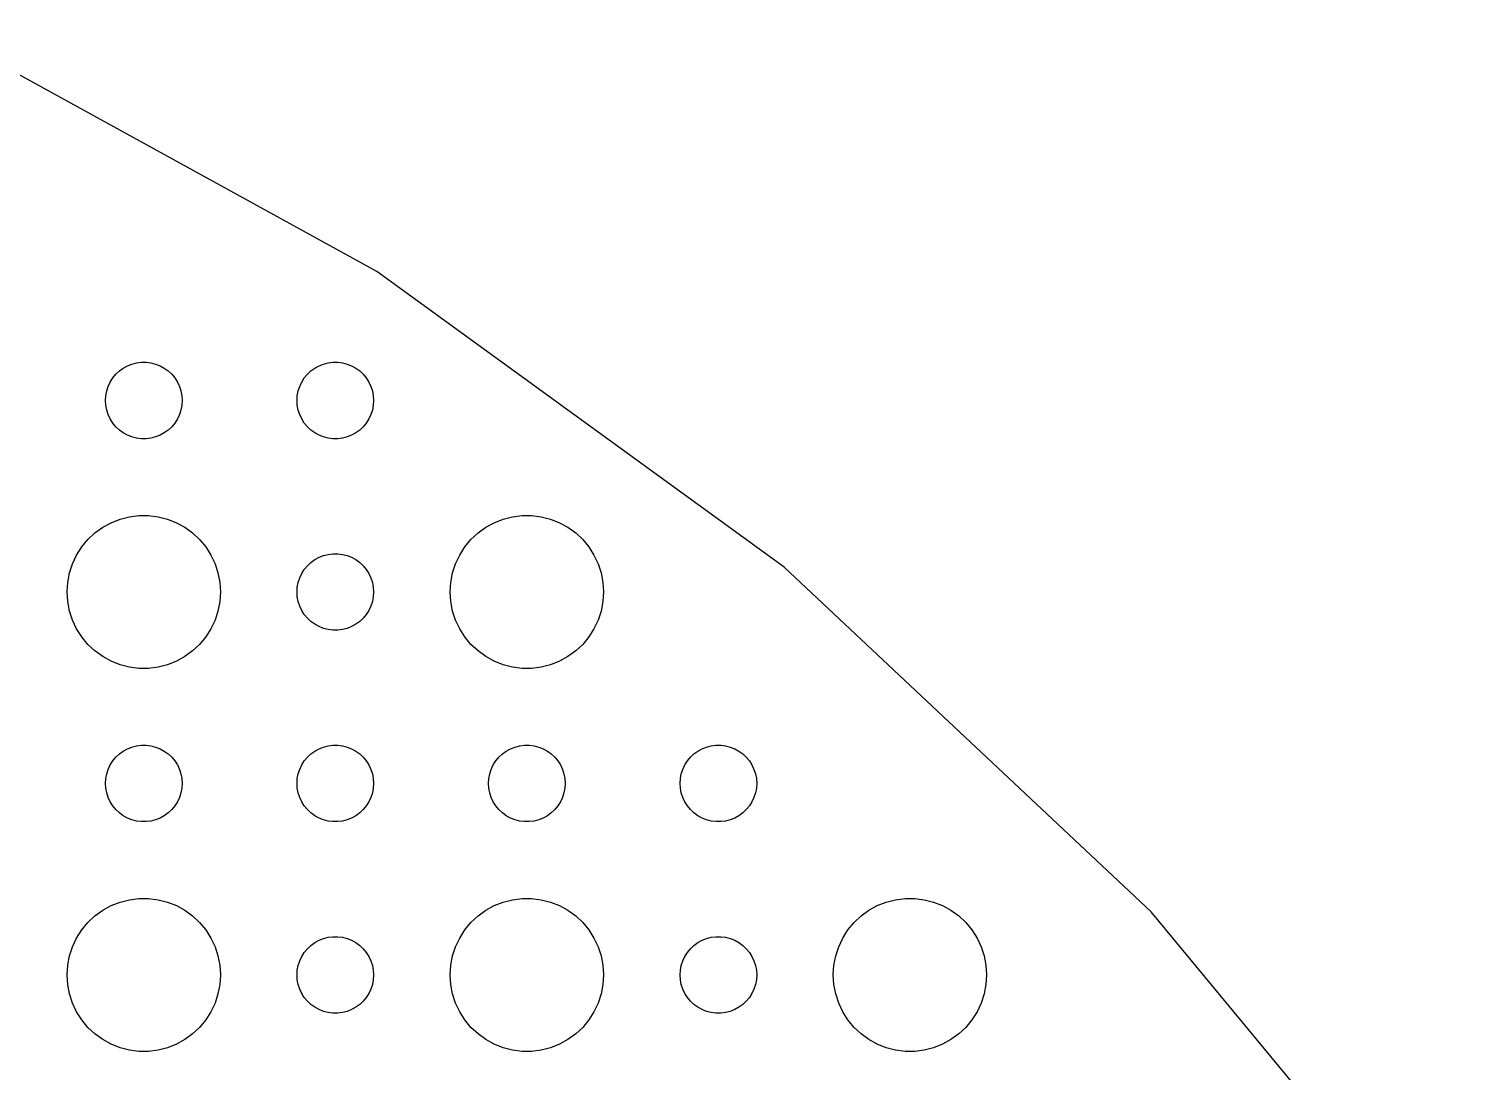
# Model space of a CAD drawing. Header units: metres. Extents: x -157 to 157, y -157 to 157.
# Drawn here: x 70.5 to 127, y 101.2 to 142.1 of the extents above; entities that cross this region are included whole.
import ezdxf

# ---------------------------------------------------------------- set-up
doc = ezdxf.new("R2010")
doc.units = ezdxf.units.M

msp = doc.modelspace()

# ---------------------------------------------------------------- linework, layer by layer
for p, q in [((84.1248, 132.559), (66.8474, 142.058)), ((100.076, 120.971), (84.1248, 132.559)), ((74.1963, 128.766), (74.3613, 128.857)), ((74.3613, 128.857), (74.5365, 128.927)), ((74.5365, 128.927), (74.7189, 128.973)), ((74.7189, 128.973), (74.9058, 128.997)), ((74.9058, 128.997), (75.0942, 128.997)), ((75.0942, 128.997), (75.2811, 128.973)), ((75.2811, 128.973), (75.4635, 128.927)), ((75.4635, 128.927), (75.6387, 128.857)), ((75.6387, 128.857), (75.8037, 128.766)), ((81.6963, 128.766), (81.8613, 128.857)), ((81.8613, 128.857), (82.0365, 128.927)), ((82.0365, 128.927), (82.2189, 128.973)), ((82.2189, 128.973), (82.4058, 128.997)), ((82.4058, 128.997), (82.5942, 128.997)), ((82.5942, 128.997), (82.7811, 128.973)), ((82.7811, 128.973), (82.9635, 128.927)), ((82.9635, 128.927), (83.1387, 128.857)), ((83.1387, 128.857), (83.3037, 128.766)), ((73.6855, 128.223), (73.7865, 128.382)), ((73.7865, 128.382), (73.9065, 128.527)), ((73.9065, 128.527), (74.0439, 128.656)), ((74.0439, 128.656), (74.1963, 128.766)), ((75.8037, 128.766), (75.9561, 128.656)), ((75.9561, 128.656), (76.0934, 128.527)), ((76.0934, 128.527), (76.2135, 128.382)), ((76.2135, 128.382), (76.3145, 128.223)), ((81.1855, 128.223), (81.2865, 128.382)), ((81.2865, 128.382), (81.4065, 128.527)), ((81.4065, 128.527), (81.5439, 128.656)), ((81.5439, 128.656), (81.6963, 128.766)), ((83.3037, 128.766), (83.4561, 128.656)), ((83.4561, 128.656), (83.5934, 128.527)), ((83.5934, 128.527), (83.7135, 128.382)), ((83.7135, 128.382), (83.8145, 128.223)), ((73.5118, 127.688), (73.5471, 127.873)), ((73.5471, 127.873), (73.6053, 128.052)), ((73.6053, 128.052), (73.6855, 128.223)), ((76.3145, 128.223), (76.3947, 128.052)), ((76.3947, 128.052), (76.4529, 127.873)), ((76.4529, 127.873), (76.4882, 127.688)), ((81.0118, 127.688), (81.0471, 127.873)), ((81.0471, 127.873), (81.1053, 128.052)), ((81.1053, 128.052), (81.1855, 128.223)), ((83.8145, 128.223), (83.8947, 128.052)), ((83.8947, 128.052), (83.9529, 127.873)), ((83.9529, 127.873), (83.9882, 127.688)), ((73.5, 127.5), (73.5118, 127.688)), ((73.5118, 127.312), (73.5, 127.5)), ((73.5471, 127.127), (73.5118, 127.312)), ((76.4882, 127.312), (76.4529, 127.127)), ((76.4882, 127.688), (76.5, 127.5)), ((76.5, 127.5), (76.4882, 127.312)), ((81, 127.5), (81.0118, 127.688)), ((81.0118, 127.312), (81, 127.5)), ((81.0471, 127.127), (81.0118, 127.312)), ((83.9882, 127.312), (83.9529, 127.127)), ((83.9882, 127.688), (84, 127.5)), ((84, 127.5), (83.9882, 127.312)), ((73.6053, 126.948), (73.5471, 127.127)), ((73.6855, 126.777), (73.6053, 126.948)), ((73.7865, 126.618), (73.6855, 126.777)), ((73.9065, 126.473), (73.7865, 126.618)), ((76.2135, 126.618), (76.0934, 126.473)), ((76.3145, 126.777), (76.2135, 126.618)), ((76.3947, 126.948), (76.3145, 126.777)), ((76.4529, 127.127), (76.3947, 126.948)), ((81.1053, 126.948), (81.0471, 127.127)), ((81.1855, 126.777), (81.1053, 126.948)), ((81.2865, 126.618), (81.1855, 126.777)), ((81.4065, 126.473), (81.2865, 126.618)), ((83.7135, 126.618), (83.5934, 126.473)), ((83.8145, 126.777), (83.7135, 126.618)), ((83.8947, 126.948), (83.8145, 126.777)), ((83.9529, 127.127), (83.8947, 126.948)), ((74.0439, 126.344), (73.9065, 126.473)), ((74.1963, 126.234), (74.0439, 126.344)), ((74.3613, 126.143), (74.1963, 126.234)), ((74.5365, 126.073), (74.3613, 126.143)), ((74.7189, 126.027), (74.5365, 126.073)), ((75.4635, 126.073), (75.2811, 126.027)), ((75.6387, 126.143), (75.4635, 126.073)), ((75.8037, 126.234), (75.6387, 126.143)), ((75.9561, 126.344), (75.8037, 126.234)), ((76.0934, 126.473), (75.9561, 126.344)), ((81.5439, 126.344), (81.4065, 126.473)), ((81.6963, 126.234), (81.5439, 126.344)), ((81.8613, 126.143), (81.6963, 126.234)), ((82.0365, 126.073), (81.8613, 126.143)), ((82.2189, 126.027), (82.0365, 126.073)), ((82.9635, 126.073), (82.7811, 126.027)), ((83.1387, 126.143), (82.9635, 126.073)), ((83.3037, 126.234), (83.1387, 126.143)), ((83.4561, 126.344), (83.3037, 126.234)), ((83.5934, 126.473), (83.4561, 126.344)), ((74.9058, 126.003), (74.7189, 126.027)), ((75.0942, 126.003), (74.9058, 126.003)), ((75.2811, 126.027), (75.0942, 126.003)), ((82.4058, 126.003), (82.2189, 126.027)), ((82.5942, 126.003), (82.4058, 126.003)), ((82.7811, 126.027), (82.5942, 126.003)), ((73.3925, 122.533), (73.7227, 122.714)), ((73.7227, 122.714), (74.073, 122.853)), ((74.073, 122.853), (74.4379, 122.947)), ((74.4379, 122.947), (74.8116, 122.994)), ((74.8116, 122.994), (75.1884, 122.994)), ((75.1884, 122.994), (75.5621, 122.947)), ((75.5621, 122.947), (75.927, 122.853)), ((75.927, 122.853), (76.2773, 122.714)), ((76.2773, 122.714), (76.6075, 122.533)), ((88.3925, 122.533), (88.7227, 122.714)), ((88.7227, 122.714), (89.073, 122.853)), ((89.073, 122.853), (89.4379, 122.947)), ((89.4379, 122.947), (89.8116, 122.994)), ((89.8116, 122.994), (90.1884, 122.994)), ((90.1884, 122.994), (90.5621, 122.947)), ((90.5621, 122.947), (90.927, 122.853)), ((90.927, 122.853), (91.2773, 122.714)), ((91.2773, 122.714), (91.6075, 122.533)), ((72.8131, 122.054), (73.0877, 122.312)), ((73.0877, 122.312), (73.3925, 122.533)), ((76.6075, 122.533), (76.9123, 122.312)), ((76.9123, 122.312), (77.1869, 122.054)), ((87.8131, 122.054), (88.0877, 122.312)), ((88.0877, 122.312), (88.3925, 122.533)), ((91.6075, 122.533), (91.9123, 122.312)), ((91.9123, 122.312), (92.1869, 122.054)), ((72.3711, 121.445), (72.573, 121.763)), ((72.573, 121.763), (72.8131, 122.054)), ((77.1869, 122.054), (77.427, 121.763)), ((77.427, 121.763), (77.6289, 121.445)), ((87.3711, 121.445), (87.573, 121.763)), ((87.573, 121.763), (87.8131, 122.054)), ((92.1869, 122.054), (92.427, 121.763)), ((92.427, 121.763), (92.6289, 121.445)), ((72.0943, 120.746), (72.2107, 121.104)), ((72.2107, 121.104), (72.3711, 121.445)), ((77.6289, 121.445), (77.7893, 121.104)), ((77.7893, 121.104), (77.9057, 120.746)), ((81.2865, 120.882), (81.4065, 121.027)), ((81.4065, 121.027), (81.5439, 121.156)), ((81.5439, 121.156), (81.6963, 121.266)), ((81.6963, 121.266), (81.8613, 121.357)), ((81.8613, 121.357), (82.0365, 121.427)), ((82.0365, 121.427), (82.2189, 121.473)), ((82.2189, 121.473), (82.4058, 121.497)), ((82.4058, 121.497), (82.5942, 121.497)), ((82.5942, 121.497), (82.7811, 121.473)), ((82.7811, 121.473), (82.9635, 121.427)), ((82.9635, 121.427), (83.1387, 121.357)), ((83.1387, 121.357), (83.3037, 121.266)), ((83.3037, 121.266), (83.4561, 121.156)), ((83.4561, 121.156), (83.5934, 121.027)), ((83.5934, 121.027), (83.7135, 120.882)), ((87.0943, 120.746), (87.2107, 121.104)), ((87.2107, 121.104), (87.3711, 121.445)), ((92.6289, 121.445), (92.7893, 121.104)), ((92.7893, 121.104), (92.9057, 120.746)), ((114.448, 107.474), (100.076, 120.971)), ((72.0237, 120.376), (72.0943, 120.746)), ((77.9057, 120.746), (77.9763, 120.376)), ((81.0471, 120.373), (81.1053, 120.552)), ((81.1053, 120.552), (81.1855, 120.723)), ((81.1855, 120.723), (81.2865, 120.882)), ((83.7135, 120.882), (83.8145, 120.723)), ((83.8145, 120.723), (83.8947, 120.552)), ((83.8947, 120.552), (83.9529, 120.373)), ((87.0237, 120.376), (87.0943, 120.746)), ((92.9057, 120.746), (92.9763, 120.376)), ((72, 120), (72.0237, 120.376)), ((72.0237, 119.624), (72, 120)), ((77.9763, 120.376), (78, 120)), ((78, 120), (77.9763, 119.624)), ((81, 120), (81.0118, 120.188)), ((81.0118, 119.812), (81, 120)), ((81.0118, 120.188), (81.0471, 120.373)), ((83.9529, 120.373), (83.9882, 120.188)), ((83.9882, 120.188), (84, 120)), ((84, 120), (83.9882, 119.812)), ((87, 120), (87.0237, 120.376)), ((87.0237, 119.624), (87, 120)), ((92.9763, 120.376), (93, 120)), ((93, 120), (92.9763, 119.624)), ((72.0943, 119.254), (72.0237, 119.624)), ((72.2107, 118.896), (72.0943, 119.254)), ((77.9057, 119.254), (77.7893, 118.896)), ((77.9763, 119.624), (77.9057, 119.254)), ((81.0471, 119.627), (81.0118, 119.812)), ((81.1053, 119.448), (81.0471, 119.627)), ((81.1855, 119.277), (81.1053, 119.448)), ((81.2865, 119.118), (81.1855, 119.277)), ((83.8145, 119.277), (83.7135, 119.118)), ((83.8947, 119.448), (83.8145, 119.277)), ((83.9529, 119.627), (83.8947, 119.448)), ((83.9882, 119.812), (83.9529, 119.627)), ((87.0943, 119.254), (87.0237, 119.624)), ((87.2107, 118.896), (87.0943, 119.254)), ((92.9057, 119.254), (92.7893, 118.896)), ((92.9763, 119.624), (92.9057, 119.254)), ((72.3711, 118.555), (72.2107, 118.896)), ((77.7893, 118.896), (77.6289, 118.555)), ((81.4065, 118.973), (81.2865, 119.118)), ((81.5439, 118.844), (81.4065, 118.973)), ((81.6963, 118.734), (81.5439, 118.844)), ((81.8613, 118.643), (81.6963, 118.734)), ((83.3037, 118.734), (83.1387, 118.643)), ((83.4561, 118.844), (83.3037, 118.734)), ((83.5934, 118.973), (83.4561, 118.844)), ((83.7135, 119.118), (83.5934, 118.973)), ((87.3711, 118.555), (87.2107, 118.896)), ((92.7893, 118.896), (92.6289, 118.555)), ((72.573, 118.237), (72.3711, 118.555)), ((72.8131, 117.946), (72.573, 118.237)), ((77.427, 118.237), (77.1869, 117.946)), ((77.6289, 118.555), (77.427, 118.237)), ((82.0365, 118.573), (81.8613, 118.643)), ((82.2189, 118.527), (82.0365, 118.573)), ((82.4058, 118.503), (82.2189, 118.527)), ((82.5942, 118.503), (82.4058, 118.503)), ((82.7811, 118.527), (82.5942, 118.503)), ((82.9635, 118.573), (82.7811, 118.527)), ((83.1387, 118.643), (82.9635, 118.573)), ((87.573, 118.237), (87.3711, 118.555)), ((87.8131, 117.946), (87.573, 118.237)), ((92.427, 118.237), (92.1869, 117.946)), ((92.6289, 118.555), (92.427, 118.237)), ((73.0877, 117.688), (72.8131, 117.946)), ((73.3925, 117.467), (73.0877, 117.688)), ((76.9123, 117.688), (76.6075, 117.467)), ((77.1869, 117.946), (76.9123, 117.688)), ((88.0877, 117.688), (87.8131, 117.946)), ((88.3925, 117.467), (88.0877, 117.688)), ((91.9123, 117.688), (91.6075, 117.467)), ((92.1869, 117.946), (91.9123, 117.688)), ((73.7227, 117.286), (73.3925, 117.467)), ((74.073, 117.147), (73.7227, 117.286)), ((74.4379, 117.053), (74.073, 117.147)), ((74.8116, 117.006), (74.4379, 117.053)), ((75.1884, 117.006), (74.8116, 117.006)), ((75.5621, 117.053), (75.1884, 117.006)), ((75.927, 117.147), (75.5621, 117.053)), ((76.2773, 117.286), (75.927, 117.147)), ((76.6075, 117.467), (76.2773, 117.286)), ((88.7227, 117.286), (88.3925, 117.467)), ((89.073, 117.147), (88.7227, 117.286)), ((89.4379, 117.053), (89.073, 117.147)), ((89.8116, 117.006), (89.4379, 117.053)), ((90.1884, 117.006), (89.8116, 117.006)), ((90.5621, 117.053), (90.1884, 117.006)), ((90.927, 117.147), (90.5621, 117.053)), ((91.2773, 117.286), (90.927, 117.147)), ((91.6075, 117.467), (91.2773, 117.286)), ((73.9065, 113.527), (74.0439, 113.656)), ((74.0439, 113.656), (74.1963, 113.766)), ((74.1963, 113.766), (74.3613, 113.857)), ((74.3613, 113.857), (74.5365, 113.927)), ((74.5365, 113.927), (74.7189, 113.973)), ((74.7189, 113.973), (74.9058, 113.997)), ((74.9058, 113.997), (75.0942, 113.997)), ((75.0942, 113.997), (75.2811, 113.973)), ((75.2811, 113.973), (75.4635, 113.927)), ((75.4635, 113.927), (75.6387, 113.857)), ((75.6387, 113.857), (75.8037, 113.766)), ((75.8037, 113.766), (75.9561, 113.656)), ((75.9561, 113.656), (76.0934, 113.527)), ((81.4065, 113.527), (81.5439, 113.656)), ((81.5439, 113.656), (81.6963, 113.766)), ((81.6963, 113.766), (81.8613, 113.857)), ((81.8613, 113.857), (82.0365, 113.927)), ((82.0365, 113.927), (82.2189, 113.973)), ((82.2189, 113.973), (82.4058, 113.997)), ((82.4058, 113.997), (82.5942, 113.997)), ((82.5942, 113.997), (82.7811, 113.973)), ((82.7811, 113.973), (82.9635, 113.927)), ((82.9635, 113.927), (83.1387, 113.857)), ((83.1387, 113.857), (83.3037, 113.766)), ((83.3037, 113.766), (83.4561, 113.656)), ((83.4561, 113.656), (83.5934, 113.527)), ((88.9065, 113.527), (89.0439, 113.656)), ((89.0439, 113.656), (89.1963, 113.766)), ((89.1963, 113.766), (89.3613, 113.857)), ((89.3613, 113.857), (89.5365, 113.927)), ((89.5365, 113.927), (89.7189, 113.973)), ((89.7189, 113.973), (89.9058, 113.997)), ((89.9058, 113.997), (90.0942, 113.997)), ((90.0942, 113.997), (90.2811, 113.973)), ((90.2811, 113.973), (90.4635, 113.927)), ((90.4635, 113.927), (90.6387, 113.857)), ((90.6387, 113.857), (90.8037, 113.766)), ((90.8037, 113.766), (90.9561, 113.656)), ((90.9561, 113.656), (91.0934, 113.527)), ((96.4065, 113.527), (96.5439, 113.656)), ((96.5439, 113.656), (96.6963, 113.766)), ((96.6963, 113.766), (96.8613, 113.857)), ((96.8613, 113.857), (97.0365, 113.927)), ((97.0365, 113.927), (97.2189, 113.973)), ((97.2189, 113.973), (97.4058, 113.997)), ((97.4058, 113.997), (97.5942, 113.997)), ((97.5942, 113.997), (97.7811, 113.973)), ((97.7811, 113.973), (97.9635, 113.927)), ((97.9635, 113.927), (98.1387, 113.857)), ((98.1387, 113.857), (98.3037, 113.766)), ((98.3037, 113.766), (98.4561, 113.656)), ((98.4561, 113.656), (98.5934, 113.527)), ((73.5471, 112.873), (73.6053, 113.052)), ((73.6053, 113.052), (73.6855, 113.223)), ((73.6855, 113.223), (73.7865, 113.382)), ((73.7865, 113.382), (73.9065, 113.527)), ((76.0934, 113.527), (76.2135, 113.382)), ((76.2135, 113.382), (76.3145, 113.223)), ((76.3145, 113.223), (76.3947, 113.052)), ((76.3947, 113.052), (76.4529, 112.873)), ((81.0471, 112.873), (81.1053, 113.052)), ((81.1053, 113.052), (81.1855, 113.223)), ((81.1855, 113.223), (81.2865, 113.382)), ((81.2865, 113.382), (81.4065, 113.527)), ((83.5934, 113.527), (83.7135, 113.382)), ((83.7135, 113.382), (83.8145, 113.223)), ((83.8145, 113.223), (83.8947, 113.052)), ((83.8947, 113.052), (83.9529, 112.873)), ((88.5471, 112.873), (88.6053, 113.052)), ((88.6053, 113.052), (88.6855, 113.223)), ((88.6855, 113.223), (88.7865, 113.382)), ((88.7865, 113.382), (88.9065, 113.527)), ((91.0934, 113.527), (91.2135, 113.382)), ((91.2135, 113.382), (91.3145, 113.223)), ((91.3145, 113.223), (91.3947, 113.052)), ((91.3947, 113.052), (91.4529, 112.873)), ((96.0471, 112.873), (96.1053, 113.052)), ((96.1053, 113.052), (96.1855, 113.223)), ((96.1855, 113.223), (96.2865, 113.382)), ((96.2865, 113.382), (96.4065, 113.527)), ((98.5934, 113.527), (98.7135, 113.382)), ((98.7135, 113.382), (98.8145, 113.223)), ((98.8145, 113.223), (98.8947, 113.052)), ((98.8947, 113.052), (98.9529, 112.873)), ((73.5, 112.5), (73.5118, 112.688)), ((73.5118, 112.312), (73.5, 112.5)), ((73.5118, 112.688), (73.5471, 112.873)), ((76.4529, 112.873), (76.4882, 112.688)), ((76.4882, 112.688), (76.5, 112.5)), ((76.5, 112.5), (76.4882, 112.312)), ((81, 112.5), (81.0118, 112.688)), ((81.0118, 112.312), (81, 112.5)), ((81.0118, 112.688), (81.0471, 112.873)), ((83.9529, 112.873), (83.9882, 112.688)), ((83.9882, 112.688), (84, 112.5)), ((84, 112.5), (83.9882, 112.312)), ((88.5, 112.5), (88.5118, 112.688)), ((88.5118, 112.312), (88.5, 112.5)), ((88.5118, 112.688), (88.5471, 112.873)), ((91.4529, 112.873), (91.4882, 112.688)), ((91.4882, 112.688), (91.5, 112.5)), ((91.5, 112.5), (91.4882, 112.312)), ((96, 112.5), (96.0118, 112.688)), ((96.0118, 112.312), (96, 112.5)), ((96.0118, 112.688), (96.0471, 112.873)), ((98.9529, 112.873), (98.9882, 112.688)), ((98.9882, 112.688), (99, 112.5)), ((99, 112.5), (98.9882, 112.312)), ((73.5471, 112.127), (73.5118, 112.312)), ((73.6053, 111.948), (73.5471, 112.127)), ((73.6855, 111.777), (73.6053, 111.948)), ((76.3947, 111.948), (76.3145, 111.777)), ((76.4529, 112.127), (76.3947, 111.948)), ((76.4882, 112.312), (76.4529, 112.127)), ((81.0471, 112.127), (81.0118, 112.312)), ((81.1053, 111.948), (81.0471, 112.127)), ((81.1855, 111.777), (81.1053, 111.948)), ((83.8947, 111.948), (83.8145, 111.777)), ((83.9529, 112.127), (83.8947, 111.948)), ((83.9882, 112.312), (83.9529, 112.127)), ((88.5471, 112.127), (88.5118, 112.312)), ((88.6053, 111.948), (88.5471, 112.127)), ((88.6855, 111.777), (88.6053, 111.948)), ((91.3947, 111.948), (91.3145, 111.777)), ((91.4529, 112.127), (91.3947, 111.948)), ((91.4882, 112.312), (91.4529, 112.127)), ((96.0471, 112.127), (96.0118, 112.312)), ((96.1053, 111.948), (96.0471, 112.127)), ((96.1855, 111.777), (96.1053, 111.948)), ((98.8947, 111.948), (98.8145, 111.777)), ((98.9529, 112.127), (98.8947, 111.948)), ((98.9882, 112.312), (98.9529, 112.127)), ((73.7865, 111.618), (73.6855, 111.777)), ((73.9065, 111.473), (73.7865, 111.618)), ((74.0439, 111.344), (73.9065, 111.473)), ((74.1963, 111.234), (74.0439, 111.344)), ((75.9561, 111.344), (75.8037, 111.234)), ((76.0934, 111.473), (75.9561, 111.344)), ((76.2135, 111.618), (76.0934, 111.473)), ((76.3145, 111.777), (76.2135, 111.618)), ((81.2865, 111.618), (81.1855, 111.777)), ((81.4065, 111.473), (81.2865, 111.618)), ((81.5439, 111.344), (81.4065, 111.473)), ((81.6963, 111.234), (81.5439, 111.344)), ((83.4561, 111.344), (83.3037, 111.234)), ((83.5934, 111.473), (83.4561, 111.344)), ((83.7135, 111.618), (83.5934, 111.473)), ((83.8145, 111.777), (83.7135, 111.618)), ((88.7865, 111.618), (88.6855, 111.777)), ((88.9065, 111.473), (88.7865, 111.618)), ((89.0439, 111.344), (88.9065, 111.473)), ((89.1963, 111.234), (89.0439, 111.344)), ((90.9561, 111.344), (90.8037, 111.234)), ((91.0934, 111.473), (90.9561, 111.344)), ((91.2135, 111.618), (91.0934, 111.473)), ((91.3145, 111.777), (91.2135, 111.618)), ((96.2865, 111.618), (96.1855, 111.777)), ((96.4065, 111.473), (96.2865, 111.618)), ((96.5439, 111.344), (96.4065, 111.473)), ((96.6963, 111.234), (96.5439, 111.344)), ((98.4561, 111.344), (98.3037, 111.234)), ((98.5934, 111.473), (98.4561, 111.344)), ((98.7135, 111.618), (98.5934, 111.473)), ((98.8145, 111.777), (98.7135, 111.618)), ((74.3613, 111.143), (74.1963, 111.234)), ((74.5365, 111.073), (74.3613, 111.143)), ((74.7189, 111.027), (74.5365, 111.073)), ((74.9058, 111.003), (74.7189, 111.027)), ((75.0942, 111.003), (74.9058, 111.003)), ((75.2811, 111.027), (75.0942, 111.003)), ((75.4635, 111.073), (75.2811, 111.027)), ((75.6387, 111.143), (75.4635, 111.073)), ((75.8037, 111.234), (75.6387, 111.143)), ((81.8613, 111.143), (81.6963, 111.234)), ((82.0365, 111.073), (81.8613, 111.143)), ((82.2189, 111.027), (82.0365, 111.073)), ((82.4058, 111.003), (82.2189, 111.027)), ((82.5942, 111.003), (82.4058, 111.003)), ((82.7811, 111.027), (82.5942, 111.003)), ((82.9635, 111.073), (82.7811, 111.027)), ((83.1387, 111.143), (82.9635, 111.073)), ((83.3037, 111.234), (83.1387, 111.143)), ((89.3613, 111.143), (89.1963, 111.234)), ((89.5365, 111.073), (89.3613, 111.143)), ((89.7189, 111.027), (89.5365, 111.073)), ((89.9058, 111.003), (89.7189, 111.027)), ((90.0942, 111.003), (89.9058, 111.003)), ((90.2811, 111.027), (90.0942, 111.003)), ((90.4635, 111.073), (90.2811, 111.027)), ((90.6387, 111.143), (90.4635, 111.073)), ((90.8037, 111.234), (90.6387, 111.143)), ((96.8613, 111.143), (96.6963, 111.234)), ((97.0365, 111.073), (96.8613, 111.143)), ((97.2189, 111.027), (97.0365, 111.073)), ((97.4058, 111.003), (97.2189, 111.027)), ((97.5942, 111.003), (97.4058, 111.003)), ((97.7811, 111.027), (97.5942, 111.003)), ((97.9635, 111.073), (97.7811, 111.027)), ((98.1387, 111.143), (97.9635, 111.073)), ((98.3037, 111.234), (98.1387, 111.143)), ((74.073, 107.853), (74.4379, 107.947)), ((74.4379, 107.947), (74.8116, 107.994)), ((74.8116, 107.994), (75.1884, 107.994)), ((75.1884, 107.994), (75.5621, 107.947)), ((75.5621, 107.947), (75.927, 107.853)), ((89.073, 107.853), (89.4379, 107.947)), ((89.4379, 107.947), (89.8116, 107.994)), ((89.8116, 107.994), (90.1884, 107.994)), ((90.1884, 107.994), (90.5621, 107.947)), ((90.5621, 107.947), (90.927, 107.853)), ((104.073, 107.853), (104.438, 107.947)), ((104.438, 107.947), (104.812, 107.994)), ((104.812, 107.994), (105.188, 107.994)), ((105.188, 107.994), (105.562, 107.947)), ((105.562, 107.947), (105.927, 107.853)), ((73.0877, 107.312), (73.3925, 107.533)), ((73.3925, 107.533), (73.7227, 107.714)), ((73.7227, 107.714), (74.073, 107.853)), ((75.927, 107.853), (76.2773, 107.714)), ((76.2773, 107.714), (76.6075, 107.533)), ((76.6075, 107.533), (76.9123, 107.312)), ((88.0877, 107.312), (88.3925, 107.533)), ((88.3925, 107.533), (88.7227, 107.714)), ((88.7227, 107.714), (89.073, 107.853)), ((90.927, 107.853), (91.2773, 107.714)), ((91.2773, 107.714), (91.6075, 107.533)), ((91.6075, 107.533), (91.9123, 107.312)), ((103.088, 107.312), (103.393, 107.533)), ((103.393, 107.533), (103.723, 107.714)), ((103.723, 107.714), (104.073, 107.853)), ((105.927, 107.853), (106.277, 107.714)), ((106.277, 107.714), (106.607, 107.533)), ((106.607, 107.533), (106.912, 107.312)), ((127.016, 92.2823), (114.448, 107.474)), ((72.573, 106.763), (72.8131, 107.054)), ((72.8131, 107.054), (73.0877, 107.312)), ((76.9123, 107.312), (77.1869, 107.054)), ((77.1869, 107.054), (77.427, 106.763)), ((87.573, 106.763), (87.8131, 107.054)), ((87.8131, 107.054), (88.0877, 107.312)), ((91.9123, 107.312), (92.1869, 107.054)), ((92.1869, 107.054), (92.427, 106.763)), ((102.573, 106.763), (102.813, 107.054)), ((102.813, 107.054), (103.088, 107.312)), ((106.912, 107.312), (107.187, 107.054)), ((107.187, 107.054), (107.427, 106.763)), ((72.2107, 106.104), (72.3711, 106.445)), ((72.3711, 106.445), (72.573, 106.763)), ((77.427, 106.763), (77.6289, 106.445)), ((77.6289, 106.445), (77.7893, 106.104)), ((81.5439, 106.156), (81.6963, 106.266)), ((81.6963, 106.266), (81.8613, 106.357)), ((81.8613, 106.357), (82.0365, 106.427)), ((82.0365, 106.427), (82.2189, 106.473)), ((82.2189, 106.473), (82.4058, 106.497)), ((82.4058, 106.497), (82.5942, 106.497)), ((82.5942, 106.497), (82.7811, 106.473)), ((82.7811, 106.473), (82.9635, 106.427)), ((82.9635, 106.427), (83.1387, 106.357)), ((83.1387, 106.357), (83.3037, 106.266)), ((83.3037, 106.266), (83.4561, 106.156)), ((87.2107, 106.104), (87.3711, 106.445)), ((87.3711, 106.445), (87.573, 106.763)), ((92.427, 106.763), (92.6289, 106.445)), ((92.6289, 106.445), (92.7893, 106.104)), ((96.5439, 106.156), (96.6963, 106.266)), ((96.6963, 106.266), (96.8613, 106.357)), ((96.8613, 106.357), (97.0365, 106.427)), ((97.0365, 106.427), (97.2189, 106.473)), ((97.2189, 106.473), (97.4058, 106.497)), ((97.4058, 106.497), (97.5942, 106.497)), ((97.5942, 106.497), (97.7811, 106.473)), ((97.7811, 106.473), (97.9635, 106.427)), ((97.9635, 106.427), (98.1387, 106.357)), ((98.1387, 106.357), (98.3037, 106.266)), ((98.3037, 106.266), (98.4561, 106.156)), ((102.211, 106.104), (102.371, 106.445)), ((102.371, 106.445), (102.573, 106.763)), ((107.427, 106.763), (107.629, 106.445)), ((107.629, 106.445), (107.789, 106.104)), ((72.0237, 105.376), (72.0943, 105.746)), ((72.0943, 105.746), (72.2107, 106.104)), ((77.7893, 106.104), (77.9057, 105.746)), ((77.9057, 105.746), (77.9763, 105.376)), ((81.1053, 105.552), (81.1855, 105.723)), ((81.1855, 105.723), (81.2865, 105.882)), ((81.2865, 105.882), (81.4065, 106.027)), ((81.4065, 106.027), (81.5439, 106.156)), ((83.4561, 106.156), (83.5934, 106.027)), ((83.5934, 106.027), (83.7135, 105.882)), ((83.7135, 105.882), (83.8145, 105.723)), ((83.8145, 105.723), (83.8947, 105.552)), ((87.0237, 105.376), (87.0943, 105.746)), ((87.0943, 105.746), (87.2107, 106.104)), ((92.7893, 106.104), (92.9057, 105.746)), ((92.9057, 105.746), (92.9763, 105.376)), ((96.1053, 105.552), (96.1855, 105.723)), ((96.1855, 105.723), (96.2865, 105.882)), ((96.2865, 105.882), (96.4065, 106.027)), ((96.4065, 106.027), (96.5439, 106.156)), ((98.4561, 106.156), (98.5934, 106.027)), ((98.5934, 106.027), (98.7135, 105.882)), ((98.7135, 105.882), (98.8145, 105.723)), ((98.8145, 105.723), (98.8947, 105.552)), ((102.024, 105.376), (102.094, 105.746)), ((102.094, 105.746), (102.211, 106.104)), ((107.789, 106.104), (107.906, 105.746)), ((107.906, 105.746), (107.976, 105.376)), ((72, 105), (72.0237, 105.376)), ((77.9763, 105.376), (78, 105)), ((81, 105), (81.0118, 105.188)), ((81.0118, 105.188), (81.0471, 105.373)), ((81.0471, 105.373), (81.1053, 105.552)), ((83.8947, 105.552), (83.9529, 105.373)), ((83.9529, 105.373), (83.9882, 105.188)), ((83.9882, 105.188), (84, 105)), ((87, 105), (87.0237, 105.376)), ((92.9763, 105.376), (93, 105)), ((96, 105), (96.0118, 105.188)), ((96.0118, 105.188), (96.0471, 105.373)), ((96.0471, 105.373), (96.1053, 105.552)), ((98.8947, 105.552), (98.9529, 105.373)), ((98.9529, 105.373), (98.9882, 105.188)), ((98.9882, 105.188), (99, 105)), ((102, 105), (102.024, 105.376)), ((107.976, 105.376), (108, 105)), ((72.0237, 104.624), (72, 105)), ((72.0943, 104.254), (72.0237, 104.624)), ((77.9763, 104.624), (77.9057, 104.254)), ((78, 105), (77.9763, 104.624)), ((81.0118, 104.812), (81, 105)), ((81.0471, 104.627), (81.0118, 104.812)), ((81.1053, 104.448), (81.0471, 104.627)), ((83.9529, 104.627), (83.8947, 104.448)), ((83.9882, 104.812), (83.9529, 104.627)), ((84, 105), (83.9882, 104.812)), ((87.0237, 104.624), (87, 105)), ((87.0943, 104.254), (87.0237, 104.624)), ((92.9763, 104.624), (92.9057, 104.254)), ((93, 105), (92.9763, 104.624)), ((96.0118, 104.812), (96, 105)), ((96.0471, 104.627), (96.0118, 104.812)), ((96.1053, 104.448), (96.0471, 104.627)), ((98.9529, 104.627), (98.8947, 104.448)), ((98.9882, 104.812), (98.9529, 104.627)), ((99, 105), (98.9882, 104.812)), ((102.024, 104.624), (102, 105)), ((102.094, 104.254), (102.024, 104.624)), ((107.976, 104.624), (107.906, 104.254)), ((108, 105), (107.976, 104.624)), ((72.2107, 103.896), (72.0943, 104.254)), ((77.9057, 104.254), (77.7893, 103.896)), ((81.1855, 104.277), (81.1053, 104.448)), ((81.2865, 104.118), (81.1855, 104.277)), ((81.4065, 103.973), (81.2865, 104.118)), ((83.7135, 104.118), (83.5934, 103.973)), ((83.8145, 104.277), (83.7135, 104.118)), ((83.8947, 104.448), (83.8145, 104.277)), ((87.2107, 103.896), (87.0943, 104.254)), ((92.9057, 104.254), (92.7893, 103.896)), ((96.1855, 104.277), (96.1053, 104.448)), ((96.2865, 104.118), (96.1855, 104.277)), ((96.4065, 103.973), (96.2865, 104.118)), ((98.7135, 104.118), (98.5934, 103.973)), ((98.8145, 104.277), (98.7135, 104.118)), ((98.8947, 104.448), (98.8145, 104.277)), ((102.211, 103.896), (102.094, 104.254)), ((107.906, 104.254), (107.789, 103.896)), ((72.3711, 103.555), (72.2107, 103.896)), ((72.573, 103.237), (72.3711, 103.555)), ((77.6289, 103.555), (77.427, 103.237)), ((77.7893, 103.896), (77.6289, 103.555)), ((81.5439, 103.844), (81.4065, 103.973)), ((81.6963, 103.734), (81.5439, 103.844)), ((81.8613, 103.643), (81.6963, 103.734)), ((82.0365, 103.573), (81.8613, 103.643)), ((82.2189, 103.527), (82.0365, 103.573)), ((82.4058, 103.503), (82.2189, 103.527)), ((82.5942, 103.503), (82.4058, 103.503)), ((82.7811, 103.527), (82.5942, 103.503)), ((82.9635, 103.573), (82.7811, 103.527)), ((83.1387, 103.643), (82.9635, 103.573)), ((83.3037, 103.734), (83.1387, 103.643)), ((83.4561, 103.844), (83.3037, 103.734)), ((83.5934, 103.973), (83.4561, 103.844)), ((87.3711, 103.555), (87.2107, 103.896)), ((87.573, 103.237), (87.3711, 103.555)), ((92.6289, 103.555), (92.427, 103.237)), ((92.7893, 103.896), (92.6289, 103.555)), ((96.5439, 103.844), (96.4065, 103.973)), ((96.6963, 103.734), (96.5439, 103.844)), ((96.8613, 103.643), (96.6963, 103.734)), ((97.0365, 103.573), (96.8613, 103.643)), ((97.2189, 103.527), (97.0365, 103.573)), ((97.4058, 103.503), (97.2189, 103.527)), ((97.5942, 103.503), (97.4058, 103.503)), ((97.7811, 103.527), (97.5942, 103.503)), ((97.9635, 103.573), (97.7811, 103.527)), ((98.1387, 103.643), (97.9635, 103.573)), ((98.3037, 103.734), (98.1387, 103.643)), ((98.4561, 103.844), (98.3037, 103.734)), ((98.5934, 103.973), (98.4561, 103.844)), ((102.371, 103.555), (102.211, 103.896)), ((102.573, 103.237), (102.371, 103.555)), ((107.629, 103.555), (107.427, 103.237)), ((107.789, 103.896), (107.629, 103.555)), ((72.8131, 102.946), (72.573, 103.237)), ((73.0877, 102.688), (72.8131, 102.946)), ((77.1869, 102.946), (76.9123, 102.688)), ((77.427, 103.237), (77.1869, 102.946)), ((87.8131, 102.946), (87.573, 103.237)), ((88.0877, 102.688), (87.8131, 102.946)), ((92.1869, 102.946), (91.9123, 102.688)), ((92.427, 103.237), (92.1869, 102.946)), ((102.813, 102.946), (102.573, 103.237)), ((103.088, 102.688), (102.813, 102.946)), ((107.187, 102.946), (106.912, 102.688)), ((107.427, 103.237), (107.187, 102.946)), ((73.3925, 102.467), (73.0877, 102.688)), ((73.7227, 102.286), (73.3925, 102.467)), ((76.6075, 102.467), (76.2773, 102.286)), ((76.9123, 102.688), (76.6075, 102.467)), ((88.3925, 102.467), (88.0877, 102.688)), ((88.7227, 102.286), (88.3925, 102.467)), ((91.6075, 102.467), (91.2773, 102.286)), ((91.9123, 102.688), (91.6075, 102.467)), ((103.393, 102.467), (103.088, 102.688)), ((103.723, 102.286), (103.393, 102.467)), ((106.607, 102.467), (106.277, 102.286)), ((106.912, 102.688), (106.607, 102.467)), ((74.073, 102.147), (73.7227, 102.286)), ((74.4379, 102.053), (74.073, 102.147)), ((74.8116, 102.006), (74.4379, 102.053)), ((75.1884, 102.006), (74.8116, 102.006)), ((75.5621, 102.053), (75.1884, 102.006)), ((75.927, 102.147), (75.5621, 102.053)), ((76.2773, 102.286), (75.927, 102.147)), ((89.073, 102.147), (88.7227, 102.286)), ((89.4379, 102.053), (89.073, 102.147)), ((89.8116, 102.006), (89.4379, 102.053)), ((90.1884, 102.006), (89.8116, 102.006)), ((90.5621, 102.053), (90.1884, 102.006)), ((90.927, 102.147), (90.5621, 102.053)), ((91.2773, 102.286), (90.927, 102.147)), ((104.073, 102.147), (103.723, 102.286)), ((104.438, 102.053), (104.073, 102.147)), ((104.812, 102.006), (104.438, 102.053)), ((105.188, 102.006), (104.812, 102.006)), ((105.562, 102.053), (105.188, 102.006)), ((105.927, 102.147), (105.562, 102.053)), ((106.277, 102.286), (105.927, 102.147))]:
    msp.add_line(p, q)

doc.saveas('drawing.dxf')
